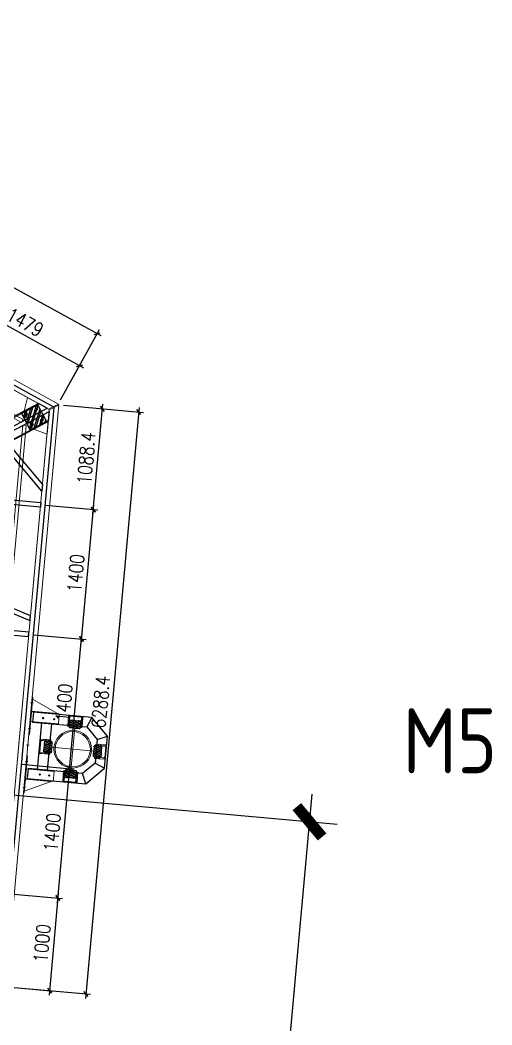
# Model space of a CAD drawing. Extents: x -259369 to -50372, y -155978 to 198088.
# Drawn here: x -127642 to -122561, y -27116 to -16300 of the extents above; entities that cross this region are included whole.
import ezdxf

# ---------------------------------------------------------------- set-up
doc = ezdxf.new("R2010")
doc.units = 0
doc.header["$LTSCALE"] = 1000
doc.header["$MEASUREMENT"] = 0
for name, pattern in [('CENTER', [2, 1.25, -0.25, 0.25, -0.25]), ('DASHED', [0.75, 0.5, -0.25]), ('HIDDEN', [0.375, 0.25, -0.125])]:
    doc.linetypes.add(name, pattern=pattern)
for name, color, linetype in [('PUB_TEXT', 7, 'Continuous'), ('主框型材', 4, 'Continuous'), ('标注', 9, 'Continuous'), ('连接端梁', 130, 'Continuous'), ('铝横梁', 220, 'Continuous')]:
    doc.layers.add(name, color=color, linetype=linetype)
for name, color, linetype, lineweight in [('加强板', 140, 'Continuous', 18), ('导框型材', 2, 'Continuous', 18), ('虚线', 8, 'Continuous', 0), ('轮子座', 7, 'Continuous', 9), ('铝主梁', 3, 'Continuous', 9), ('铝龙骨', 7, 'Continuous', 9)]:
    doc.layers.add(name, color=color, linetype=linetype, lineweight=lineweight)
doc.styles.add('HZTXT', font='txtw.shx', dxfattribs={"width": 0.8, "bigfont": 'hztxtw.shx'})
doc.styles.get("Standard").update_dxf_attribs({"font": 'gbenor.shx', "bigfont": 'gbcbig.shx'})
doc.dimstyles.new('DIM-300', dxfattribs={"dimscale": 300, "dimtxt": 3, "dimasz": 1, "dimexe": 1, "dimexo": 1, "dimgap": 1, "dimtad": 1, "dimdec": 0, "dimdsep": 46, "dimtxsty": 'HZTXT', "dimblk": 'ARCHTICK', "dimcen": 0, "dimdle": 1, "dimclrd": 9, "dimclre": 9, "dimclrt": 2, "dimadec": 1, "dimazin": 0, "dimtfac": 1, "dimtdec": 0, "dimtix": 1, "dimtmove": 2, "dimatfit": 3, "dimldrblk": 'ARCHTICK', "dimfxl": 0, "dimtolj": 1, "dimtzin": 0, "dimarcsym": 0})
doc.dimstyles.new('DIM-50', dxfattribs={"dimscale": 50, "dimtxt": 3, "dimasz": 1, "dimexe": 1, "dimexo": 1, "dimgap": 1, "dimtad": 1, "dimdec": 1, "dimdsep": 46, "dimtxsty": 'HZTXT', "dimblk": 'OBLIQUE', "dimblk1": 'ARCHTICK', "dimblk2": 'OBLIQUE', "dimcen": 0, "dimdle": 1, "dimclrd": 9, "dimclre": 9, "dimclrt": 2, "dimadec": 1, "dimazin": 0, "dimtfac": 1, "dimtdec": 1, "dimtix": 1, "dimtmove": 2, "dimatfit": 3, "dimldrblk": 'OBLIQUE', "dimfxl": 0, "dimtolj": 1, "dimtzin": 0, "dimarcsym": 0})
pattern_1 = [(0, (1212.185, -561.11), (6.35, 12.7), [0, -12.7])]

# ---------------------------------------------------------------- blocks, each defined once
blk = doc.blocks.new('_ArchTick')
at = {"color": 0, "linetype": 'ByBlock', "const_width": 0.4}
blk.add_lwpolyline([(-0.5, -0.5), (0.5, 0.5)], dxfattribs=at)
blk = doc.blocks.new('*D502')
at = {"color": 9, "lineweight": -2, "transparency": 16777216}
for p, q in [((-127763, -24636), (-124227, -24957)), ((-124499, -24631), (-125277, -33196)), ((-128487, -32603), (-124951, -32924))]:
    blk.add_line(p, q, dxfattribs=at)
at = {"layer": 'Defpoints', "color": 0, "transparency": 16777216}
for p in [(-128062, -24608, 29521), (-128786, -32576, 29521), (-125250, -32897)]:
    blk.add_point(p, dxfattribs=at)
at = {"color": 9, "lineweight": -2, "transparency": 16777216, "xscale": 300, "yscale": 300, "zscale": 300}
for p, rotation in [((-124526, -24930), 84.80759666385475), ((-125250, -32897), 264.8075966638548)]:
    blk.add_blockref('_ArchTick', p, dxfattribs=dict(at, rotation=rotation))
at = {"color": 2, "transparency": 16777216, "insert": (-125635, -28845), "char_height": 900, "attachment_point": 5, "rotation": 84.8076, "style": 'HZTXT'}
blk.add_mtext('\\A1;8000', dxfattribs=at)
blk = doc.blocks.new('*D500')
at = {"color": 9, "lineweight": -2, "transparency": 16777216}
for p, q in [((-131271, -26686), (-131428, -28405)), ((-127786, -27003), (-127942, -28723)), ((-131699, -28079), (-127616, -28451))]:
    blk.add_line(p, q, dxfattribs=at)
at = {"layer": 'Defpoints', "color": 0, "transparency": 16777216}
for p in [(-131244, -26387, 29521), (-127758, -26704, 29521), (-127915, -28424)]:
    blk.add_point(p, dxfattribs=at)
at = {"color": 9, "lineweight": -2, "transparency": 16777216, "xscale": 300, "yscale": 300, "zscale": 300}
for p, rotation in [((-131401, -28107), 174.7980248320217), ((-127915, -28424), 354.7980248320216)]:
    blk.add_blockref('_ArchTick', p, dxfattribs=dict(at, rotation=rotation))
at = {"color": 2, "transparency": 16777216, "insert": (-129590, -27518), "char_height": 900, "attachment_point": 5, "rotation": 354.798, "style": 'HZTXT'}
blk.add_mtext('\\A1;3500', dxfattribs=at)
blk = doc.blocks.new('橡胶块200x200x60')
h = blk.add_hatch()
h.set_pattern_fill('ANSI32', color=256, scale=10)
h.set_pattern_definition([(45, (0, 0), (-33.67596, 33.67596), []), (45, (22.45, 0), (-33.67596, 33.67596), [])])
h.paths.add_polyline_path([(25488, 88551), (25688, 88551), (25688, 88751), (25488, 88751)])
blk.add_lwpolyline([(25488, 88551), (25688, 88551), (25688, 88751), (25488, 88751)], close=True)
for points in [[(25513, 88716), (25533, 88716)], [(25523, 88726), (25523, 88706)], [(25663, 88716), (25643, 88716)], [(25653, 88726), (25653, 88706)], [(25513, 88586), (25533, 88586)], [(25523, 88576), (25523, 88596)], [(25663, 88586), (25643, 88586)], [(25653, 88576), (25653, 88596)]]:
    blk.add_lwpolyline(points)
for centre, radius in [((25523, 88716), 10), ((25523, 88716), 8), ((25653, 88716), 10), ((25653, 88716), 8), ((25523, 88586), 10), ((25523, 88586), 8), ((25653, 88586), 10), ((25653, 88586), 8)]:
    blk.add_circle(centre, radius)
blk = doc.blocks.new('*U362')
h = blk.add_hatch()
h.set_pattern_fill('DOTS', color=256, scale=8)
h.set_pattern_definition(pattern_1)
h.paths.add_polyline_path([(64, 50, 0.4142135624), (54, 60), (-11, 60, 0.4142135624), (-21, 50), (-21, -50, 0.4142135624), (-11, -60), (54, -60, 0.4142135624), (64, -50)])
at = {"layer": '导框型材', "color": 0, "linetype": 'Continuous'}
for p, q in [((-64, 63.508929), (-64, 75.5)), ((-64, 75.5), (-63.389317, 75.5)), ((-64, -63.50893), (-64, 63.508929)), ((-7.891644, 75.5), (-63.389317, 75.5)), ((-63.389317, 75.5), (-63.389317, 64.5)), ((-63.389317, 64.5), (-7.891644, 64.5)), ((-62, 77.5), (-6.502327, 77.5)), ((-62, 62.5), (-62, -62.5)), ((-6.502327, 62.5), (-62, 62.5)), ((-2.965328, 75.5), (-7.891644, 75.5)), ((-7.891644, 75.5), (-7.891644, 64.5)), ((-7.891644, 64.5), (-2.965328, 64.5)), ((-6.502327, 77.5), (-1.08338, 77.5)), ((-1.08338, 62.5), (-6.502327, 62.5)), ((47.5, 75.5), (-2.965328, 75.5)), ((-2.965328, 64.5), (-2.965328, 75.5)), ((47.5, 64.5), (-2.965328, 64.5)), ((-1.08338, 77.5), (45.5, 77.5)), ((45.5, 62.5), (-1.08338, 62.5)), ((31, 62.498484), (31, 60)), ((47.5, 64.5), (47.5, 75.5)), ((-64, -63.78066), (-64, -63.500287)), ((-64, -75.5), (-64, -63.78066)), ((-64, -75.5), (-63.389317, -75.5)), ((-63.389317, -64.5), (-63.389317, -75.5)), ((-7.891644, -64.5), (-63.389317, -64.5)), ((-63.389317, -75.5), (-7.891644, -75.5)), ((-62, -62.5), (-6.502327, -62.5)), ((-6.502327, -77.5), (-62, -77.5)), ((-2.965328, -64.5), (-7.891644, -64.5)), ((-7.891644, -75.5), (-7.891644, -64.5)), ((-7.891644, -75.5), (-2.965328, -75.5)), ((-6.502327, -62.5), (-1.08338, -62.5)), ((-1.08338, -77.5), (-6.502327, -77.5)), ((47.5, -64.5), (-2.965328, -64.5)), ((-2.965328, -64.5), (-2.965328, -75.5)), ((47.5, -75.5), (-2.965328, -75.5)), ((-1.08338, -62.5), (45.5, -62.5)), ((45.5, -77.5), (-1.08338, -77.5)), ((31, -60), (31, -62.498484)), ((47.5, -75.5), (47.5, -64.5))]:
    blk.add_line(p, q, dxfattribs=at)
at = {"layer": '导框型材', "color": 1, "linetype": 'CENTER', "ltscale": 0.28}
for p, q in [((-18.5, 35), (-14.5, 35)), ((-16.5, 37), (-16.5, 33)), ((-18.5, -35), (-14.5, -35)), ((-16.5, -37), (-16.5, -33))]:
    blk.add_line(p, q, dxfattribs=at)
at = {"layer": '导框型材', "color": 1, "linetype": 'CENTER', "ltscale": 0.404352}
for p, q in [((-18.5, 0), (-14.5, 0)), ((-16.5, -2), (-16.5, 2))]:
    blk.add_line(p, q, dxfattribs=at)
at = {"layer": '导框型材', "color": 1, "linetype": 'CENTER', "ltscale": 0.1}
for p, q in [((18.75, 70), (24.25, 70)), ((21.5, 67.25), (21.5, 72.75)), ((18.75, -70), (24.25, -70)), ((21.5, -72.75), (21.5, -67.25))]:
    blk.add_line(p, q, dxfattribs=at)
at = {"layer": '导框型材', "color": 0}
blk.add_lwpolyline([(-11, 60), (54, 60, -0.4142135624), (64, 50), (64, -50, -0.4142135624), (54, -60), (-11, -60, -0.4142135624), (-21, -50), (-21, 50, -0.4142135624)], format="xyb", close=True, dxfattribs=at)
for centre in [(21.5, 70), (21.5, -70)]:
    blk.add_circle(centre, 2.5, dxfattribs=at)
at = {"layer": '导框型材', "color": 0, "linetype": 'Continuous', "extrusion": (0, 0, -1)}
for centre, start, end in [((62, 75.5), 0, 90), ((62, 64.5), 270, 0), ((62, -64.5), 0, 90), ((62, -75.5), 270, 0)]:
    blk.add_arc(centre, 2, start, end, dxfattribs=at)
at = {"layer": '导框型材', "color": 0, "linetype": 'Continuous', "extrusion": (1.22461e-16, 0, -1)}
blk.add_arc((16.5, 35), 7, 310.0052008841, 49.9947991159, dxfattribs=at)
at = {"layer": '导框型材', "color": 0, "linetype": 'Continuous'}
for centre, radius, start, end in [((45.5, 75.5), 2, 0, 90), ((45.5, 64.5), 2, 270, 0), ((-16.5, -35), 7, 130.0052008841, 229.9947991159), ((45.5, -64.5), 2, 0, 90), ((45.5, -75.5), 2, 270, 0)]:
    blk.add_arc(centre, radius, start, end, dxfattribs=at)
for centre, major_axis, ratio, start_param, end_param in [((-62, 75.5), (0, 2), 0.694658, 0, 1.5707963268), ((-6.502327, 75.5), (0, -2), 0.694658, 3.1415926536, 4.7123889804), ((-6.502327, 64.5), (0, 2), 0.694658, 1.5707963268, 3.1415926536), ((-1.08338, 75.5), (0, -2), 0.940974, 3.1415926536, 4.7123889804), ((-1.08338, 64.5), (0, 2), 0.940974, 1.5707963268, 3.1415926536), ((-62, -75.5), (0, 2), 0.694658, 1.5707963268, 3.1415926536), ((-6.502327, -64.5), (0, 2), 0.694658, 0, 1.5707963268), ((-6.502327, -75.5), (0, 2), 0.694658, 1.5707963268, 3.1415926536), ((-1.08338, -64.5), (0, 2), 0.940974, 0, 1.5707963268), ((-1.08338, -75.5), (0, 2), 0.940974, 1.5707963268, 3.1415926536)]:
    blk.add_ellipse(centre, major_axis=major_axis, ratio=ratio, start_param=start_param, end_param=end_param, dxfattribs=at)
at = {"layer": '导框型材', "color": 0, "linetype": 'Continuous', "extrusion": (0, 0, -1)}
for centre, start_param, end_param in [((-62, 64.5), 0, 1.5707963268), ((-62, -64.5), 1.5707963268, 3.1415926536)]:
    blk.add_ellipse(centre, major_axis=(0, -2), ratio=0.694658, start_param=start_param, end_param=end_param, dxfattribs=at)
blk = doc.blocks.new('*U358')
at = {"layer": '轮子座', "color": 0, "linetype": 'ByBlock', "lineweight": -2, "transparency": 16777216}
blk.add_blockref('*U362', (0, 0), dxfattribs=at)
blk = doc.blocks.new('*U359')
h = blk.add_hatch()
h.set_pattern_fill('DOTS', color=256, scale=8)
h.set_pattern_definition(pattern_1)
h.paths.add_polyline_path([(64, 50, 0.4142135624), (54, 60), (-11, 60, 0.4142135624), (-21, 50), (-21, -50, 0.4142135624), (-11, -60), (54, -60, 0.4142135624), (64, -50)])
at = {"layer": '导框型材', "color": 0, "linetype": 'Continuous'}
for p, q in [((-64, 63.508929), (-64, 75.5)), ((-64, 75.5), (-63.389317, 75.5)), ((-64, -63.50893), (-64, 63.508929)), ((-7.891644, 75.5), (-63.389317, 75.5)), ((-63.389317, 75.5), (-63.389317, 64.5)), ((-63.389317, 64.5), (-7.891644, 64.5)), ((-62, 77.5), (-6.502327, 77.5)), ((-62, 62.5), (-62, -62.5)), ((-6.502327, 62.5), (-62, 62.5)), ((-2.965328, 75.5), (-7.891644, 75.5)), ((-7.891644, 75.5), (-7.891644, 64.5)), ((-7.891644, 64.5), (-2.965328, 64.5)), ((-6.502327, 77.5), (-1.08338, 77.5)), ((-1.08338, 62.5), (-6.502327, 62.5)), ((47.5, 75.5), (-2.965328, 75.5)), ((-2.965328, 64.5), (-2.965328, 75.5)), ((47.5, 64.5), (-2.965328, 64.5)), ((-1.08338, 77.5), (45.5, 77.5)), ((45.5, 62.5), (-1.08338, 62.5)), ((31, 62.498484), (31, 60)), ((47.5, 64.5), (47.5, 75.5)), ((-64, -63.78066), (-64, -63.500287)), ((-64, -75.5), (-64, -63.78066)), ((-64, -75.5), (-63.389317, -75.5)), ((-63.389317, -64.5), (-63.389317, -75.5)), ((-7.891644, -64.5), (-63.389317, -64.5)), ((-63.389317, -75.5), (-7.891644, -75.5)), ((-62, -62.5), (-6.502327, -62.5)), ((-6.502327, -77.5), (-62, -77.5)), ((-2.965328, -64.5), (-7.891644, -64.5)), ((-7.891644, -75.5), (-7.891644, -64.5)), ((-7.891644, -75.5), (-2.965328, -75.5)), ((-6.502327, -62.5), (-1.08338, -62.5)), ((-1.08338, -77.5), (-6.502327, -77.5)), ((47.5, -64.5), (-2.965328, -64.5)), ((-2.965328, -64.5), (-2.965328, -75.5)), ((47.5, -75.5), (-2.965328, -75.5)), ((-1.08338, -62.5), (45.5, -62.5)), ((45.5, -77.5), (-1.08338, -77.5)), ((31, -60), (31, -62.498484)), ((47.5, -75.5), (47.5, -64.5))]:
    blk.add_line(p, q, dxfattribs=at)
at = {"layer": '导框型材', "color": 1, "linetype": 'CENTER', "ltscale": 0.28}
for p, q in [((-18.5, 35), (-14.5, 35)), ((-16.5, 37), (-16.5, 33)), ((-18.5, -35), (-14.5, -35)), ((-16.5, -37), (-16.5, -33))]:
    blk.add_line(p, q, dxfattribs=at)
at = {"layer": '导框型材', "color": 1, "linetype": 'CENTER', "ltscale": 0.404352}
for p, q in [((-18.5, 0), (-14.5, 0)), ((-16.5, -2), (-16.5, 2))]:
    blk.add_line(p, q, dxfattribs=at)
at = {"layer": '导框型材', "color": 1, "linetype": 'CENTER', "ltscale": 0.1}
for p, q in [((18.75, 70), (24.25, 70)), ((21.5, 67.25), (21.5, 72.75)), ((18.75, -70), (24.25, -70)), ((21.5, -72.75), (21.5, -67.25))]:
    blk.add_line(p, q, dxfattribs=at)
at = {"layer": '导框型材', "color": 0}
blk.add_lwpolyline([(-11, 60), (54, 60, -0.4142135624), (64, 50), (64, -50, -0.4142135624), (54, -60), (-11, -60, -0.4142135624), (-21, -50), (-21, 50, -0.4142135624)], format="xyb", close=True, dxfattribs=at)
for centre in [(21.5, 70), (21.5, -70)]:
    blk.add_circle(centre, 2.5, dxfattribs=at)
at = {"layer": '导框型材', "color": 0, "linetype": 'Continuous', "extrusion": (0, 0, -1)}
for centre, start, end in [((62, 75.5), 0, 90), ((62, 64.5), 270, 0), ((62, -64.5), 0, 90), ((62, -75.5), 270, 0)]:
    blk.add_arc(centre, 2, start, end, dxfattribs=at)
at = {"layer": '导框型材', "color": 0, "linetype": 'Continuous', "extrusion": (1.22461e-16, 0, -1)}
blk.add_arc((16.5, 35), 7, 310.0052008841, 49.9947991159, dxfattribs=at)
at = {"layer": '导框型材', "color": 0, "linetype": 'Continuous'}
for centre, radius, start, end in [((45.5, 75.5), 2, 0, 90), ((45.5, 64.5), 2, 270, 0), ((-16.5, -35), 7, 130.0052008841, 229.9947991159), ((45.5, -64.5), 2, 0, 90), ((45.5, -75.5), 2, 270, 0)]:
    blk.add_arc(centre, radius, start, end, dxfattribs=at)
for centre, major_axis, ratio, start_param, end_param in [((-62, 75.5), (0, 2), 0.694658, 0, 1.5707963268), ((-6.502327, 75.5), (0, -2), 0.694658, 3.1415926536, 4.7123889804), ((-6.502327, 64.5), (0, 2), 0.694658, 1.5707963268, 3.1415926536), ((-1.08338, 75.5), (0, -2), 0.940974, 3.1415926536, 4.7123889804), ((-1.08338, 64.5), (0, 2), 0.940974, 1.5707963268, 3.1415926536), ((-62, -75.5), (0, 2), 0.694658, 1.5707963268, 3.1415926536), ((-6.502327, -64.5), (0, 2), 0.694658, 0, 1.5707963268), ((-6.502327, -75.5), (0, 2), 0.694658, 1.5707963268, 3.1415926536), ((-1.08338, -64.5), (0, 2), 0.940974, 0, 1.5707963268), ((-1.08338, -75.5), (0, 2), 0.940974, 1.5707963268, 3.1415926536)]:
    blk.add_ellipse(centre, major_axis=major_axis, ratio=ratio, start_param=start_param, end_param=end_param, dxfattribs=at)
at = {"layer": '导框型材', "color": 0, "linetype": 'Continuous', "extrusion": (0, 0, -1)}
for centre, start_param, end_param in [((-62, 64.5), 0, 1.5707963268), ((-62, -64.5), 1.5707963268, 3.1415926536)]:
    blk.add_ellipse(centre, major_axis=(0, -2), ratio=0.694658, start_param=start_param, end_param=end_param, dxfattribs=at)
blk = doc.blocks.new('*U360')
at = {"layer": '轮子座', "color": 0, "linetype": 'ByBlock', "lineweight": -2, "transparency": 16777216}
blk.add_blockref('*U359', (0, 0), dxfattribs=at)
blk = doc.blocks.new('*U361')
h = blk.add_hatch()
h.set_pattern_fill('DOTS', color=256, scale=8)
h.set_pattern_definition(pattern_1)
h.paths.add_polyline_path([(64, 50, 0.4142135624), (54, 60), (-11, 60, 0.4142135624), (-21, 50), (-21, -50, 0.4142135624), (-11, -60), (54, -60, 0.4142135624), (64, -50)])
at = {"layer": '导框型材', "color": 0, "linetype": 'Continuous'}
for p, q in [((-64, 63.508929), (-64, 75.5)), ((-64, 75.5), (-63.389317, 75.5)), ((-64, -63.50893), (-64, 63.508929)), ((-7.891644, 75.5), (-63.389317, 75.5)), ((-63.389317, 75.5), (-63.389317, 64.5)), ((-63.389317, 64.5), (-7.891644, 64.5)), ((-62, 77.5), (-6.502327, 77.5)), ((-62, 62.5), (-62, -62.5)), ((-6.502327, 62.5), (-62, 62.5)), ((-2.965328, 75.5), (-7.891644, 75.5)), ((-7.891644, 75.5), (-7.891644, 64.5)), ((-7.891644, 64.5), (-2.965328, 64.5)), ((-6.502327, 77.5), (-1.08338, 77.5)), ((-1.08338, 62.5), (-6.502327, 62.5)), ((47.5, 75.5), (-2.965328, 75.5)), ((-2.965328, 64.5), (-2.965328, 75.5)), ((47.5, 64.5), (-2.965328, 64.5)), ((-1.08338, 77.5), (45.5, 77.5)), ((45.5, 62.5), (-1.08338, 62.5)), ((31, 62.498484), (31, 60)), ((47.5, 64.5), (47.5, 75.5)), ((-64, -63.78066), (-64, -63.500287)), ((-64, -75.5), (-64, -63.78066)), ((-64, -75.5), (-63.389317, -75.5)), ((-63.389317, -64.5), (-63.389317, -75.5)), ((-7.891644, -64.5), (-63.389317, -64.5)), ((-63.389317, -75.5), (-7.891644, -75.5)), ((-62, -62.5), (-6.502327, -62.5)), ((-6.502327, -77.5), (-62, -77.5)), ((-2.965328, -64.5), (-7.891644, -64.5)), ((-7.891644, -75.5), (-7.891644, -64.5)), ((-7.891644, -75.5), (-2.965328, -75.5)), ((-6.502327, -62.5), (-1.08338, -62.5)), ((-1.08338, -77.5), (-6.502327, -77.5)), ((47.5, -64.5), (-2.965328, -64.5)), ((-2.965328, -64.5), (-2.965328, -75.5)), ((47.5, -75.5), (-2.965328, -75.5)), ((-1.08338, -62.5), (45.5, -62.5)), ((45.5, -77.5), (-1.08338, -77.5)), ((31, -60), (31, -62.498484)), ((47.5, -75.5), (47.5, -64.5))]:
    blk.add_line(p, q, dxfattribs=at)
at = {"layer": '导框型材', "color": 1, "linetype": 'CENTER', "ltscale": 0.28}
for p, q in [((-18.5, 35), (-14.5, 35)), ((-16.5, 37), (-16.5, 33)), ((-18.5, -35), (-14.5, -35)), ((-16.5, -37), (-16.5, -33))]:
    blk.add_line(p, q, dxfattribs=at)
at = {"layer": '导框型材', "color": 1, "linetype": 'CENTER', "ltscale": 0.404352}
for p, q in [((-18.5, 0), (-14.5, 0)), ((-16.5, -2), (-16.5, 2))]:
    blk.add_line(p, q, dxfattribs=at)
at = {"layer": '导框型材', "color": 1, "linetype": 'CENTER', "ltscale": 0.1}
for p, q in [((18.75, 70), (24.25, 70)), ((21.5, 67.25), (21.5, 72.75)), ((18.75, -70), (24.25, -70)), ((21.5, -72.75), (21.5, -67.25))]:
    blk.add_line(p, q, dxfattribs=at)
at = {"layer": '导框型材', "color": 0}
blk.add_lwpolyline([(-11, 60), (54, 60, -0.4142135624), (64, 50), (64, -50, -0.4142135624), (54, -60), (-11, -60, -0.4142135624), (-21, -50), (-21, 50, -0.4142135624)], format="xyb", close=True, dxfattribs=at)
for centre in [(21.5, 70), (21.5, -70)]:
    blk.add_circle(centre, 2.5, dxfattribs=at)
at = {"layer": '导框型材', "color": 0, "linetype": 'Continuous', "extrusion": (0, 0, -1)}
for centre, start, end in [((62, 75.5), 0, 90), ((62, 64.5), 270, 0), ((62, -64.5), 0, 90), ((62, -75.5), 270, 0)]:
    blk.add_arc(centre, 2, start, end, dxfattribs=at)
at = {"layer": '导框型材', "color": 0, "linetype": 'Continuous', "extrusion": (1.22461e-16, 0, -1)}
blk.add_arc((16.5, 35), 7, 310.0052008841, 49.9947991159, dxfattribs=at)
at = {"layer": '导框型材', "color": 0, "linetype": 'Continuous'}
for centre, radius, start, end in [((45.5, 75.5), 2, 0, 90), ((45.5, 64.5), 2, 270, 0), ((-16.5, -35), 7, 130.0052008841, 229.9947991159), ((45.5, -64.5), 2, 0, 90), ((45.5, -75.5), 2, 270, 0)]:
    blk.add_arc(centre, radius, start, end, dxfattribs=at)
for centre, major_axis, ratio, start_param, end_param in [((-62, 75.5), (0, 2), 0.694658, 0, 1.5707963268), ((-6.502327, 75.5), (0, -2), 0.694658, 3.1415926536, 4.7123889804), ((-6.502327, 64.5), (0, 2), 0.694658, 1.5707963268, 3.1415926536), ((-1.08338, 75.5), (0, -2), 0.940974, 3.1415926536, 4.7123889804), ((-1.08338, 64.5), (0, 2), 0.940974, 1.5707963268, 3.1415926536), ((-62, -75.5), (0, 2), 0.694658, 1.5707963268, 3.1415926536), ((-6.502327, -64.5), (0, 2), 0.694658, 0, 1.5707963268), ((-6.502327, -75.5), (0, 2), 0.694658, 1.5707963268, 3.1415926536), ((-1.08338, -64.5), (0, 2), 0.940974, 0, 1.5707963268), ((-1.08338, -75.5), (0, 2), 0.940974, 1.5707963268, 3.1415926536)]:
    blk.add_ellipse(centre, major_axis=major_axis, ratio=ratio, start_param=start_param, end_param=end_param, dxfattribs=at)
at = {"layer": '导框型材', "color": 0, "linetype": 'Continuous', "extrusion": (0, 0, -1)}
for centre, start_param, end_param in [((-62, 64.5), 0, 1.5707963268), ((-62, -64.5), 1.5707963268, 3.1415926536)]:
    blk.add_ellipse(centre, major_axis=(0, -2), ratio=0.694658, start_param=start_param, end_param=end_param, dxfattribs=at)
blk = doc.blocks.new('*U364')
at = {"layer": '轮子座', "color": 0, "linetype": 'ByBlock', "lineweight": -2, "transparency": 16777216}
blk.add_blockref('*U361', (0, 0), dxfattribs=at)
blk = doc.blocks.new('*U365')
h = blk.add_hatch()
h.set_pattern_fill('DOTS', color=256, scale=8)
h.set_pattern_definition(pattern_1)
h.paths.add_polyline_path([(64, 50, 0.4142135624), (54, 60), (-11, 60, 0.4142135624), (-21, 50), (-21, -50, 0.4142135624), (-11, -60), (54, -60, 0.4142135624), (64, -50)])
at = {"layer": '导框型材', "color": 0, "linetype": 'Continuous'}
for p, q in [((-64, 63.508929), (-64, 75.5)), ((-64, 75.5), (-63.389317, 75.5)), ((-64, -63.50893), (-64, 63.508929)), ((-7.891644, 75.5), (-63.389317, 75.5)), ((-63.389317, 75.5), (-63.389317, 64.5)), ((-63.389317, 64.5), (-7.891644, 64.5)), ((-62, 77.5), (-6.502327, 77.5)), ((-62, 62.5), (-62, -62.5)), ((-6.502327, 62.5), (-62, 62.5)), ((-2.965328, 75.5), (-7.891644, 75.5)), ((-7.891644, 75.5), (-7.891644, 64.5)), ((-7.891644, 64.5), (-2.965328, 64.5)), ((-6.502327, 77.5), (-1.08338, 77.5)), ((-1.08338, 62.5), (-6.502327, 62.5)), ((47.5, 75.5), (-2.965328, 75.5)), ((-2.965328, 64.5), (-2.965328, 75.5)), ((47.5, 64.5), (-2.965328, 64.5)), ((-1.08338, 77.5), (45.5, 77.5)), ((45.5, 62.5), (-1.08338, 62.5)), ((31, 62.498484), (31, 60)), ((47.5, 64.5), (47.5, 75.5)), ((-64, -63.78066), (-64, -63.500287)), ((-64, -75.5), (-64, -63.78066)), ((-64, -75.5), (-63.389317, -75.5)), ((-63.389317, -64.5), (-63.389317, -75.5)), ((-7.891644, -64.5), (-63.389317, -64.5)), ((-63.389317, -75.5), (-7.891644, -75.5)), ((-62, -62.5), (-6.502327, -62.5)), ((-6.502327, -77.5), (-62, -77.5)), ((-2.965328, -64.5), (-7.891644, -64.5)), ((-7.891644, -75.5), (-7.891644, -64.5)), ((-7.891644, -75.5), (-2.965328, -75.5)), ((-6.502327, -62.5), (-1.08338, -62.5)), ((-1.08338, -77.5), (-6.502327, -77.5)), ((47.5, -64.5), (-2.965328, -64.5)), ((-2.965328, -64.5), (-2.965328, -75.5)), ((47.5, -75.5), (-2.965328, -75.5)), ((-1.08338, -62.5), (45.5, -62.5)), ((45.5, -77.5), (-1.08338, -77.5)), ((31, -60), (31, -62.498484)), ((47.5, -75.5), (47.5, -64.5))]:
    blk.add_line(p, q, dxfattribs=at)
at = {"layer": '导框型材', "color": 1, "linetype": 'CENTER', "ltscale": 0.28}
for p, q in [((-18.5, 35), (-14.5, 35)), ((-16.5, 37), (-16.5, 33)), ((-18.5, -35), (-14.5, -35)), ((-16.5, -37), (-16.5, -33))]:
    blk.add_line(p, q, dxfattribs=at)
at = {"layer": '导框型材', "color": 1, "linetype": 'CENTER', "ltscale": 0.404352}
for p, q in [((-18.5, 0), (-14.5, 0)), ((-16.5, -2), (-16.5, 2))]:
    blk.add_line(p, q, dxfattribs=at)
at = {"layer": '导框型材', "color": 1, "linetype": 'CENTER', "ltscale": 0.1}
for p, q in [((18.75, 70), (24.25, 70)), ((21.5, 67.25), (21.5, 72.75)), ((18.75, -70), (24.25, -70)), ((21.5, -72.75), (21.5, -67.25))]:
    blk.add_line(p, q, dxfattribs=at)
at = {"layer": '导框型材', "color": 0}
blk.add_lwpolyline([(-11, 60), (54, 60, -0.4142135624), (64, 50), (64, -50, -0.4142135624), (54, -60), (-11, -60, -0.4142135624), (-21, -50), (-21, 50, -0.4142135624)], format="xyb", close=True, dxfattribs=at)
for centre in [(21.5, 70), (21.5, -70)]:
    blk.add_circle(centre, 2.5, dxfattribs=at)
at = {"layer": '导框型材', "color": 0, "linetype": 'Continuous', "extrusion": (0, 0, -1)}
for centre, start, end in [((62, 75.5), 0, 90), ((62, 64.5), 270, 0), ((62, -64.5), 0, 90), ((62, -75.5), 270, 0)]:
    blk.add_arc(centre, 2, start, end, dxfattribs=at)
at = {"layer": '导框型材', "color": 0, "linetype": 'Continuous', "extrusion": (1.22461e-16, 0, -1)}
blk.add_arc((16.5, 35), 7, 310.0052008841, 49.9947991159, dxfattribs=at)
at = {"layer": '导框型材', "color": 0, "linetype": 'Continuous'}
for centre, radius, start, end in [((45.5, 75.5), 2, 0, 90), ((45.5, 64.5), 2, 270, 0), ((-16.5, -35), 7, 130.0052008841, 229.9947991159), ((45.5, -64.5), 2, 0, 90), ((45.5, -75.5), 2, 270, 0)]:
    blk.add_arc(centre, radius, start, end, dxfattribs=at)
for centre, major_axis, ratio, start_param, end_param in [((-62, 75.5), (0, 2), 0.694658, 0, 1.5707963268), ((-6.502327, 75.5), (0, -2), 0.694658, 3.1415926536, 4.7123889804), ((-6.502327, 64.5), (0, 2), 0.694658, 1.5707963268, 3.1415926536), ((-1.08338, 75.5), (0, -2), 0.940974, 3.1415926536, 4.7123889804), ((-1.08338, 64.5), (0, 2), 0.940974, 1.5707963268, 3.1415926536), ((-62, -75.5), (0, 2), 0.694658, 1.5707963268, 3.1415926536), ((-6.502327, -64.5), (0, 2), 0.694658, 0, 1.5707963268), ((-6.502327, -75.5), (0, 2), 0.694658, 1.5707963268, 3.1415926536), ((-1.08338, -64.5), (0, 2), 0.940974, 0, 1.5707963268), ((-1.08338, -75.5), (0, 2), 0.940974, 1.5707963268, 3.1415926536)]:
    blk.add_ellipse(centre, major_axis=major_axis, ratio=ratio, start_param=start_param, end_param=end_param, dxfattribs=at)
at = {"layer": '导框型材', "color": 0, "linetype": 'Continuous', "extrusion": (0, 0, -1)}
for centre, start_param, end_param in [((-62, 64.5), 0, 1.5707963268), ((-62, -64.5), 1.5707963268, 3.1415926536)]:
    blk.add_ellipse(centre, major_axis=(0, -2), ratio=0.694658, start_param=start_param, end_param=end_param, dxfattribs=at)
blk = doc.blocks.new('*U363')
at = {"layer": '轮子座', "color": 0, "linetype": 'ByBlock', "lineweight": -2, "transparency": 16777216}
blk.add_blockref('*U365', (0, 0), dxfattribs=at)
blk = doc.blocks.new('外抱桩器')
for radius in [203, 189]:
    blk.add_circle((0, 487), radius)
at = {"layer": '主框型材'}
for points in [[(-359, 660), (-359, 28), (-252, 28), (-252, 616), (-129, 739), (129, 739), (252, 616), (252, 28), (358, 28), (358, 660), (173, 845), (-173, 845), (-359, 660)], [(-129, 739), (-173, 845)], [(129, 739), (173, 845)], [(-359, 660), (-252, 616)], [(358, 660), (252, 616)]]:
    blk.add_lwpolyline(points, dxfattribs=at)
blk.add_lwpolyline([(-252, 128), (-252, 234), (252, 234), (252, 128)], close=True, dxfattribs=at)
at = {"layer": '导框型材', "color": 1, "linetype": 'CENTER', "ltscale": 5}
for p, q in [((0, 256), (0, 717)), ((230, 487), (-230, 487))]:
    blk.add_line(p, q, dxfattribs=at)
at = {"layer": '导框型材', "color": 2, "linetype": 'HIDDEN', "ltscale": 100}
for p, q in [((-359, 8), (-359, 308)), ((359, 8), (359, 308))]:
    blk.add_line(p, q, dxfattribs=at)
at = {"layer": '导框型材', "color": 1, "linetype": 'CENTER', "ltscale": 0.28}
for p, q in [((-313, 258), (-297, 258)), ((-305, 250), (-305, 266)), ((313, 258), (297, 258)), ((305, 250), (305, 266)), ((-313, 138), (-297, 138)), ((-305, 130), (-305, 146)), ((313, 158), (297, 158)), ((305, 150), (305, 166))]:
    blk.add_line(p, q, dxfattribs=at)
at = {"layer": '导框型材', "color": 2, "linetype": 'DASHED', "ltscale": 2}
for p, q in [((-517, 0), (-117, 0)), ((517, 0), (117, 0))]:
    blk.add_line(p, q, dxfattribs=at)
at = {"layer": '导框型材', "color": 1, "linetype": 'CENTER', "ltscale": 0.36}
for p, q in [((-464, 8), (-464, 0)), ((-457, 18), (-457, -10)), ((-450, 8), (-450, 0)), ((-184, 8), (-184, 0)), ((-177, 18), (-177, -10)), ((-170, 8), (-170, 0)), ((-14, 0), (14, 0)), ((0, 14), (0, -14)), ((170, 8), (170, 0)), ((177, 18), (177, -10)), ((184, 8), (184, 0)), ((450, 8), (450, 0)), ((457, 18), (457, -10)), ((464, 8), (464, 0))]:
    blk.add_line(p, q, dxfattribs=at)
at = {"layer": '导框型材', "color": 2}
for points in [[(-497, 8), (-367, 8), (-367, 288), (-497, 8)], [(497, 8), (367, 8), (367, 288), (497, 8)]]:
    blk.add_lwpolyline(points, dxfattribs=at)
for points in [[(-257, 8), (-257, 308), (-367, 308), (-367, 8)], [(257, 8), (257, 308), (367, 308), (367, 8)], [(-517, 0), (-117, 0), (-117, 8), (-517, 8)], [(517, 0), (117, 0), (117, 8), (517, 8)]]:
    blk.add_lwpolyline(points, close=True, dxfattribs=at)
for centre in [(-305, 258), (305, 258), (-305, 138), (305, 158)]:
    blk.add_circle(centre, 7, dxfattribs=at)
at = {"layer": '轮子座', "color": 7, "xscale": -1, "rotation": 90}
blk.add_blockref('*U364', (0, 776), dxfattribs=at)
at = {"layer": '轮子座', "color": 7}
blk.add_blockref('*U358', (-289, 487), dxfattribs=at)
at = {"layer": '轮子座', "color": 7, "xscale": -1}
blk.add_blockref('*U360', (289, 487), dxfattribs=at)
at = {"layer": '轮子座', "color": 7, "rotation": 90}
blk.add_blockref('*U363', (0, 197), dxfattribs=at)
blk = doc.blocks.new('_Oblique')
at = {"color": 0, "linetype": 'ByBlock', "lineweight": -2}
blk.add_line((-0.5, -0.5), (0.5, 0.5), dxfattribs=at)
blk = doc.blocks.new('*D607')
at = {"layer": 'Defpoints', "color": 0, "transparency": 16777216}
for p in [(-134307, -15545), (-134725, -16302), (-127230, -20433)]:
    blk.add_point(p, dxfattribs=at)
at = {"layer": '标注', "color": 9, "lineweight": -2, "transparency": 16777216}
for p, q in [((-134701, -16258), (-134283, -15501)), ((-126769, -19700), (-134351, -15521)), ((-127206, -20389), (-126788, -19632))]:
    blk.add_line(p, q, dxfattribs=at)
for p, xscale, yscale, zscale, rotation in [((-134307, -15545), 50, 50, 50, 151.1393975732471), ((-126812, -19676), 49.99999999999999, 49.99999999999999, 49.99999999999999, 331.1393975732471)]:
    blk.add_blockref('_Oblique', p, dxfattribs=dict(at, xscale=xscale, yscale=yscale, zscale=zscale, rotation=rotation))
at = {"layer": '标注', "color": 2, "transparency": 16777216, "insert": (-130500, -17501), "char_height": 150, "attachment_point": 5, "rotation": 331.1394, "style": 'HZTXT'}
blk.add_mtext('\\A1;8558', dxfattribs=at)
blk = doc.blocks.new('*D611')
at = {"layer": 'Defpoints', "color": 0, "transparency": 16777216}
for p in [(-128572, -19805), (-127002, -20020), (-127230, -20433)]:
    blk.add_point(p, dxfattribs=at)
at = {"layer": '标注', "color": 9, "lineweight": -2, "transparency": 16777216}
for p, q in [((-128548, -19761), (-128273, -19262)), ((-128341, -19282), (-126958, -20044)), ((-127206, -20389), (-126978, -19976))]:
    blk.add_line(p, q, dxfattribs=at)
for p, xscale, yscale, zscale, rotation in [((-128297, -19306), 50, 50, 50, 151.1393975732471), ((-127002, -20020), 49.99999999999999, 49.99999999999999, 49.99999999999999, 331.1393975732471)]:
    blk.add_blockref('_Oblique', p, dxfattribs=dict(at, xscale=xscale, yscale=yscale, zscale=zscale, rotation=rotation))
at = {"layer": '标注', "color": 2, "transparency": 16777216, "insert": (-127589, -19553), "char_height": 150, "attachment_point": 5, "rotation": 331.1394, "style": 'HZTXT'}
blk.add_mtext('\\A1;1479', dxfattribs=at)
blk = doc.blocks.new('*D617')
at = {"layer": 'Defpoints', "color": 0, "transparency": 16777216}
for p in [(-127676, -24305), (-127108, -24357), (-127803, -25699)]:
    blk.add_point(p, dxfattribs=at)
at = {"layer": '标注', "color": 9, "lineweight": -2, "transparency": 16777216}
for p, q in [((-127626, -24310), (-127058, -24362)), ((-127240, -25801), (-127103, -24307)), ((-127753, -25704), (-127185, -25756))]:
    blk.add_line(p, q, dxfattribs=at)
at = {"layer": '标注', "color": 9, "lineweight": -2, "transparency": 16777216, "xscale": 50, "yscale": 50, "zscale": 50}
for p, rotation in [((-127108, -24357), 84.79182896379389), ((-127235, -25751), 264.7918289637939)]:
    blk.add_blockref('_Oblique', p, dxfattribs=dict(at, rotation=rotation))
at = {"layer": '标注', "color": 2, "transparency": 16777216, "insert": (-127296, -25043), "char_height": 150, "attachment_point": 5, "rotation": 84.7918, "style": 'HZTXT'}
blk.add_mtext('\\A1;1400', dxfattribs=at)
blk = doc.blocks.new('*D618')
at = {"layer": 'Defpoints', "color": 0, "transparency": 16777216}
for p in [(-127548, -22911), (-126981, -22963), (-127676, -24305)]:
    blk.add_point(p, dxfattribs=at)
at = {"layer": '标注', "color": 9, "lineweight": -2, "transparency": 16777216}
for p, q in [((-127499, -22916), (-126931, -22967)), ((-127113, -24407), (-126976, -22913)), ((-127626, -24310), (-127058, -24362))]:
    blk.add_line(p, q, dxfattribs=at)
at = {"layer": '标注', "color": 9, "lineweight": -2, "transparency": 16777216, "xscale": 50, "yscale": 50, "zscale": 50}
for p, rotation in [((-126981, -22963), 84.79182896379389), ((-127108, -24357), 264.7918289637939)]:
    blk.add_blockref('_Oblique', p, dxfattribs=dict(at, rotation=rotation))
at = {"layer": '标注', "color": 2, "transparency": 16777216, "insert": (-127169, -23649), "char_height": 150, "attachment_point": 5, "rotation": 84.7918, "style": 'HZTXT'}
blk.add_mtext('\\A1;1400', dxfattribs=at)
blk = doc.blocks.new('*D619')
at = {"layer": 'Defpoints', "color": 0, "transparency": 16777216}
for p in [(-127421, -21517), (-126854, -21569), (-127548, -22911)]:
    blk.add_point(p, dxfattribs=at)
at = {"layer": '标注', "color": 9, "lineweight": -2, "transparency": 16777216}
for p, q in [((-127372, -21521), (-126804, -21573)), ((-126985, -23013), (-126849, -21519)), ((-127499, -22916), (-126931, -22967))]:
    blk.add_line(p, q, dxfattribs=at)
at = {"layer": '标注', "color": 9, "lineweight": -2, "transparency": 16777216, "xscale": 50, "yscale": 50, "zscale": 50}
for p, rotation in [((-126854, -21569), 84.79182896379389), ((-126981, -22963), 264.7918289637939)]:
    blk.add_blockref('_Oblique', p, dxfattribs=dict(at, rotation=rotation))
at = {"layer": '标注', "color": 2, "transparency": 16777216, "insert": (-127042, -22254), "char_height": 150, "attachment_point": 5, "rotation": 84.7918, "style": 'HZTXT'}
blk.add_mtext('\\A1;1400', dxfattribs=at)
blk = doc.blocks.new('*D620')
at = {"layer": 'Defpoints', "color": 0, "transparency": 16777216}
for p in [(-127225, -20442), (-126755, -20485), (-127421, -21517)]:
    blk.add_point(p, dxfattribs=at)
at = {"layer": '标注', "color": 9, "lineweight": -2, "transparency": 16777216}
for p, q in [((-126858, -21618), (-126751, -20435)), ((-127175, -20446), (-126705, -20489)), ((-127372, -21521), (-126804, -21573))]:
    blk.add_line(p, q, dxfattribs=at)
at = {"layer": '标注', "color": 9, "lineweight": -2, "transparency": 16777216, "xscale": 50, "yscale": 50, "zscale": 50}
for p, rotation in [((-126755, -20485), 84.79182896379389), ((-126854, -21569), 264.7918289637939)]:
    blk.add_blockref('_Oblique', p, dxfattribs=dict(at, rotation=rotation))
at = {"layer": '标注', "color": 2, "transparency": 16777216, "insert": (-126929, -21015), "char_height": 150, "attachment_point": 5, "rotation": 84.7918, "style": 'HZTXT'}
blk.add_mtext('\\A1;1088.4', dxfattribs=at)
blk = doc.blocks.new('*D621')
at = {"layer": 'Defpoints', "color": 0, "transparency": 16777216}
for p in [(-127225, -20442), (-127796, -26704), (-126935, -26783)]:
    blk.add_point(p, dxfattribs=at)
at = {"layer": '标注', "color": 9, "lineweight": -2, "transparency": 16777216}
for p, q in [((-127175, -20446), (-126314, -20525)), ((-126359, -20470), (-126939, -26833)), ((-127746, -26709), (-126885, -26787))]:
    blk.add_line(p, q, dxfattribs=at)
for p, xscale, yscale, zscale, rotation in [((-126364, -20520), 50.00000000000001, 50.00000000000001, 50.00000000000001, 84.79182896379386), ((-126935, -26783), 50, 50, 50, 264.7918289637939)]:
    blk.add_blockref('_Oblique', p, dxfattribs=dict(at, xscale=xscale, yscale=yscale, zscale=zscale, rotation=rotation))
at = {"layer": '标注', "color": 2, "transparency": 16777216, "insert": (-126774, -23640), "char_height": 150, "attachment_point": 5, "rotation": 84.7918, "style": 'HZTXT'}
blk.add_mtext('\\A1;6288.4', dxfattribs=at)
blk = doc.blocks.new('*D622')
at = {"layer": 'Defpoints', "color": 0, "transparency": 16777216}
for p in [(-127803, -25699), (-127796, -26704), (-127326, -26747)]:
    blk.add_point(p, dxfattribs=at)
at = {"layer": '标注', "color": 9, "lineweight": -2, "transparency": 16777216}
for p, q in [((-127753, -25704), (-127185, -25756)), ((-127231, -25701), (-127330, -26797)), ((-127746, -26709), (-127276, -26752))]:
    blk.add_line(p, q, dxfattribs=at)
for p, xscale, yscale, zscale, rotation in [((-127235, -25751), 50.00000000000001, 50.00000000000001, 50.00000000000001, 84.79182896379386), ((-127326, -26747), 50, 50, 50, 264.7918289637939)]:
    blk.add_blockref('_Oblique', p, dxfattribs=dict(at, xscale=xscale, yscale=yscale, zscale=zscale, rotation=rotation))
at = {"layer": '标注', "color": 2, "transparency": 16777216, "insert": (-127405, -26238), "char_height": 150, "attachment_point": 5, "rotation": 84.7918, "style": 'HZTXT'}
blk.add_mtext('\\A1;1000', dxfattribs=at)

msp = doc.modelspace()

# ---------------------------------------------------------------- linework, layer by layer
at = {"elevation": 29521}
for points in [[(-127442.96, -20427.31), (-127468.42, -20440.83)], [(-127339.81, -20621.63), (-127365.56, -20635.31)]]:
    msp.add_lwpolyline(points, dxfattribs=at)
at = {"layer": '加强板', "color": 5, "elevation": 29521}
for points in [[(-127351.51, -20477.71), (-127561.72, -20361.86), (-127601, -20519.62), (-127563.48, -20590.27)], [(-127351.51, -20477.71), (-127561.72, -20361.86), (-127601, -20519.62), (-127563.48, -20590.27)], [(-127330.33, -20517.64), (-127352.12, -20756.67), (-127504.77, -20700.85), (-127542.29, -20630.2)]]:
    msp.add_lwpolyline(points, close=True, dxfattribs=at)
at = {"layer": '加强板', "color": 5}
for centre in [(-127564.57, -20545.56, 29521), (-127564.57, -20545.56, 29521), (-127476.26, -20498.66, 29521), (-127476.26, -20498.66, 29521), (-127505.87, -20656.15, 29521), (-127417.55, -20609.24, 29521)]:
    msp.add_circle(centre, 9, dxfattribs=at)
at = {"layer": '虚线', "color": 1, "linetype": 'HIDDEN', "ltscale": 300}
for p, q in [((-134766.18, -16391.24, 29521), (-127333.1, -20487.86, 29521)), ((-134766.18, -16391.24, 29521), (-127333.1, -20487.86, 29521)), ((-127432.51, -20433.09, 29521), (-130918.61, -22284.35, 29521)), ((-127432.51, -20433.09, 29521), (-130918.61, -22284.35, 29521)), ((-127884.54, -26597.76, 29521), (-127328.42, -20496.7, 29521)), ((-127338.69, -20609.71, 29521), (-130825.15, -22461.16, 29521))]:
    msp.add_line(p, q, dxfattribs=at)
at = {"layer": '连接端梁', "color": 0, "elevation": 29521}
msp.add_lwpolyline([(-159512.24, -10569), (-151386.14, -11312.08), (-151084.31, -11339.67), (-151075.14, -11341.81), (-150989.77, -11361.01), (-143042.19, -13210.78), (-142747, -13279.48), (-142737.96, -13282.25), (-135037.24, -16235.24), (-134754.25, -16343.75), (-134745.98, -16348.31), (-127417.75, -20387.14), (-127282.77, -20461.53), (-127278.24, -20470.05), (-127833.31, -26564.53), (-127840.73, -26645.94), (-127845.08, -26649.56)], dxfattribs=at)
at = {"layer": '连接端梁', "elevation": 29521}
for points in [[(-130834.89, -22330.47), (-127348.79, -20479.21), (-127442.96, -20427.31), (-130929.06, -22278.57)], [(-130834.89, -22330.47), (-127348.79, -20479.21), (-127442.96, -20427.31), (-130929.06, -22278.57)], [(-130816.5, -22366), (-127330.05, -20514.54), (-127339.81, -20621.63), (-130826.27, -22473.08)]]:
    msp.add_lwpolyline(points, close=True, dxfattribs=at)
at = {"layer": '铝主梁', "color": 3, "elevation": 29521}
for points in [[(-127335.21, -20488.98), (-134766.54, -16393.33), (-134724.79, -16302.15), (-127229.7, -20432.95)], [(-127330.53, -20497.82), (-127885.62, -26587.62), (-127795.84, -26704.25), (-127225.01, -20441.78)], [(-127229.7, -20432.95), (-127335.21, -20488.98)], [(-127225.01, -20441.78), (-127330.53, -20497.82)]]:
    msp.add_lwpolyline(points, dxfattribs=at)
at = {"layer": '铝横梁', "color": 243, "elevation": 29521}
for points in [[(-127779.77, -20846.78), (-127401.56, -21300.84), (-127409.26, -21369.72), (-127824.62, -20871.06)], [(-127423.76, -21542.7), (-128843.85, -21413.74), (-128766.2, -21370.61), (-127419.23, -21492.91)], [(-127530.39, -22712.5), (-129627.71, -21828.11), (-129683.15, -21858.98), (-127535.74, -22764.49)], [(-127546.31, -22887.13), (-130836.67, -22587.21), (-130841.21, -22637.01), (-127550.85, -22936.93)]]:
    msp.add_lwpolyline(points, close=True, dxfattribs=at)
at = {"layer": '铝龙骨', "color": 0, "elevation": 29521}
for points in [[(-134876.45, -16635.34), (-134859.56, -16604.68), (-127609.71, -20600.31), (-127626.6, -20630.96)], [(-128150.43, -26573.52), (-128115.58, -26576.7), (-127576.56, -20663.22), (-127611.42, -20660.04)]]:
    msp.add_lwpolyline(points, close=True, dxfattribs=at)

# ---------------------------------------------------------------- block references
at = {"rotation": 207.9701276892589}
msp.add_blockref('橡胶块200x200x60', (-146470.78, 69719.42, 29521), dxfattribs=at)
at = {"layer": '导框型材', "rotation": 264.8075852577662}
msp.add_blockref('外抱桩器', (-127559.61, -24104.45, 29521), dxfattribs=at)

# ---------------------------------------------------------------- texts
at = {"layer": 'PUB_TEXT'}
msp.add_text('M5', height=700, dxfattribs=at).set_placement((-123521.62, -24407.31))

# ---------------------------------------------------------------- dimensions: what is measured, and where the dimension line sits
for p1, p2, distance, picture, middle in [((-128062.22, -24608.38, 29521), (-128786.23, -32575.64, 29521), 3550.58, '*D502', (-125635.14, -28845.46)), ((-131243.95, -26386.93, 29521), (-127758.36, -26704.26, 29521), -1726.75, '*D500', (-129589.71, -27518.32))]:
    dim = msp.add_aligned_dim(p1=p1, p2=p2, distance=distance, dimstyle='DIM-300')
    dim.commit()
    dim.dimension.update_dxf_attribs({"geometry": picture, "text_midpoint": middle})
at = {"layer": '标注'}
for base, p1, p2, angle, picture, middle in [((-134307.47, -15544.95, 29521), (-127229.7, -20432.95, 29521), (-134724.79, -16302.15, 29521), 331.139398, '*D607', (-130499.59, -17500.87, 29521)), ((-127001.92, -20019.65, 29521), (-128572.32, -19804.88, 29521), (-127229.7, -20432.95, 29521), 331.139398, '*D611', (-127589.24, -19553.23, 29521)), ((-126934.81, -26782.73, 29521), (-127225.01, -20441.78, 29521), (-127795.84, -26704.25, 29521), 84.791829, '*D621', (-126773.88, -23640.15, 29521)), ((-126755.05, -20484.62, 29521), (-127421.4, -21516.81, 29521), (-127225.01, -20441.78, 29521), 84.791829, '*D620', (-126928.93, -21015.23, 29521)), ((-126853.85, -21568.55, 29521), (-127548.49, -22911.03, 29521), (-127421.4, -21516.81, 29521), 84.791829, '*D619', (-127041.87, -22254.31, 29521)), ((-126980.93, -22962.77, 29521), (-127675.57, -24305.25, 29521), (-127548.49, -22911.03, 29521), 84.791829, '*D618', (-127168.96, -23648.53, 29521)), ((-127108.02, -24356.99, 29521), (-127802.66, -25699.47, 29521), (-127675.57, -24305.25, 29521), 84.791829, '*D617', (-127296.04, -25042.75, 29521)), ((-127325.88, -26747.09, 29521), (-127802.66, -25699.47, 29521), (-127795.84, -26704.25, 29521), 84.791829, '*D622', (-127404.97, -26237.8, 29521))]:
    dim = msp.add_linear_dim(base=base, p1=p1, p2=p2, angle=angle, dimstyle='DIM-50', dxfattribs=at)
    dim.commit()
    dim.dimension.update_dxf_attribs({"geometry": picture, "text_midpoint": middle})

doc.saveas('drawing.dxf')
